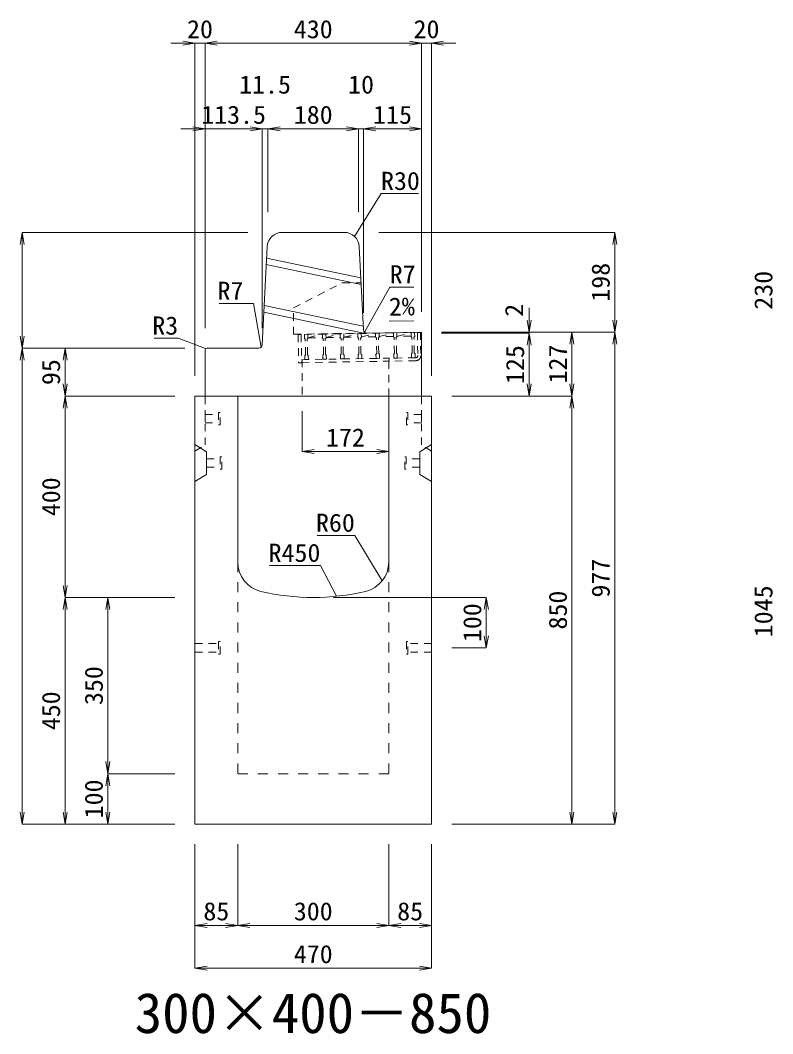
# Model space of a CAD drawing. Units: millimetres at full size. Extents: x -22536 to 51867, y -19720 to 38340.
# Drawn here: x 4818 to 6313, y 28654 to 30666 of the extents above; entities that cross this region are included whole.
import ezdxf
from ezdxf.enums import TextEntityAlignment as Align

# ---------------------------------------------------------------- set-up
doc = ezdxf.new("R2010")
doc.units = ezdxf.units.MM
doc.header["$LTSCALE"] = 20
for name, pattern in [('USER1', [2, 1, -1]), ('USER2', [1.35, 0.75, -0.6]), ('USER3', [1.35, 0.75, -0.6])]:
    doc.linetypes.add(name, pattern=pattern)
for name, color, linetype, lineweight in [('インサート', 3, 'USER2', 9), ('グレーチング', 7, 'USER2', 5), ('寸法線', 7, 'Continuous', 13), ('引出線', 4, 'Continuous', 13), ('本体', 2, 'Continuous', 13)]:
    doc.layers.add(name, color=color, linetype=linetype, lineweight=lineweight)
doc.layers.add('文字', color=7, linetype='Continuous')
doc.styles.add('ＭＳ 明朝', font='')
doc.styles.get('ＭＳ 明朝').set_extended_font_data('MS Mincho')

# ---------------------------------------------------------------- blocks, each defined once
blk = doc.blocks.new('open_arrow')
at = {"color": 0, "linetype": 'Continuous', "lineweight": -2}
blk.add_lwpolyline([(7.5, 1.25), (0, 0), (7.5, -1.25)], dxfattribs=at)

msp = doc.modelspace()

# ---------------------------------------------------------------- linework, layer by layer
at = {"layer": 'インサート'}
for p, q in [((5215, 29887.5), (5212, 29887.5)), ((5212, 29887.5), (5212, 29862.5)), ((5215, 29862.5), (5215, 29887.5)), ((5585, 29887.5), (5588, 29887.5)), ((5585, 29862.5), (5585, 29887.5)), ((5588, 29887.5), (5588, 29862.5)), ((5185, 29883.5), (5212, 29883.5)), ((5185, 29883.5), (5185, 29866.5)), ((5185, 29866.5), (5212, 29866.5)), ((5615, 29883.5), (5588, 29883.5)), ((5615, 29866.5), (5588, 29866.5)), ((5615, 29883.5), (5615, 29866.5)), ((5212, 29862.5), (5215, 29862.5)), ((5588, 29862.5), (5585, 29862.5)), ((5188.2, 29795.5), (5215.2, 29795.5)), ((5188.2, 29795.5), (5188.2, 29778.5)), ((5218.2, 29799.5), (5215.2, 29799.5)), ((5215.2, 29799.5), (5215.2, 29774.5)), ((5218.2, 29774.5), (5218.2, 29799.5)), ((5581.8, 29799.5), (5584.8, 29799.5)), ((5581.8, 29774.5), (5581.8, 29799.5)), ((5584.8, 29799.5), (5584.8, 29774.5)), ((5611.8, 29795.5), (5584.8, 29795.5)), ((5611.8, 29795.5), (5611.8, 29778.5)), ((5188.2, 29778.5), (5215.2, 29778.5)), ((5215.2, 29774.5), (5218.2, 29774.5)), ((5584.8, 29774.5), (5581.8, 29774.5)), ((5611.8, 29778.5), (5584.8, 29778.5)), ((5165, 29428.5), (5212, 29428.5)), ((5165, 29428.5), (5165, 29411.5)), ((5215, 29432.5), (5212, 29432.5)), ((5212, 29432.5), (5212, 29407.5)), ((5215, 29407.5), (5215, 29432.5)), ((5588, 29432.5), (5585, 29432.5)), ((5585, 29432.5), (5585, 29407.5)), ((5588, 29407.5), (5588, 29432.5)), ((5635, 29428.5), (5588, 29428.5)), ((5635, 29411.5), (5635, 29428.5)), ((5165, 29411.5), (5212, 29411.5)), ((5212, 29407.5), (5215, 29407.5)), ((5585, 29407.5), (5588, 29407.5)), ((5635, 29411.5), (5588, 29411.5))]:
    msp.add_line(p, q, dxfattribs=at)
at = {"layer": 'グレーチング'}
for p, q in [((5375.93, 30042.22), (5369.93, 30042.11)), ((5369.93, 30042.11), (5370.9, 29986.12)), ((5375.93, 30042.22), (5376.9, 29986.23)), ((5382.43, 30042.33), (5601.39, 30046.13)), ((5382.43, 30042.33), (5382.56, 30034.33)), ((5384.09, 30032.86), (5382.56, 30034.33)), ((5384.63, 30001.86), (5384.09, 30032.86)), ((5388.09, 30032.93), (5389.56, 30034.45)), ((5388.63, 30001.93), (5388.09, 30032.93)), ((5389.43, 30042.45), (5389.56, 30034.45)), ((5389.55, 30035.45), (5418.22, 30042.95)), ((5389.55, 30035.45), (5418.34, 30035.95)), ((5418.22, 30042.95), (5418.36, 30034.95)), ((5419.89, 30033.48), (5418.36, 30034.95)), ((5420.42, 30002.48), (5419.89, 30033.48)), ((5423.88, 30033.55), (5425.36, 30035.07)), ((5424.42, 30002.55), (5423.88, 30033.55)), ((5425.22, 30043.07), (5425.36, 30035.07)), ((5425.34, 30036.07), (5453.52, 30043.56)), ((5425.34, 30036.07), (5453.64, 30036.57)), ((5453.52, 30043.56), (5453.65, 30035.57)), ((5455.18, 30034.09), (5453.65, 30035.57)), ((5455.72, 30003.1), (5455.18, 30034.09)), ((5459.18, 30034.16), (5460.65, 30035.69)), ((5459.72, 30003.17), (5459.18, 30034.16)), ((5460.51, 30043.69), (5460.65, 30035.69)), ((5460.64, 30036.69), (5488.81, 30044.18)), ((5460.64, 30036.69), (5488.93, 30037.18)), ((5488.51, 30044.17), (5488.65, 30036.17)), ((5490.18, 30034.7), (5488.65, 30036.17)), ((5490.71, 30003.7), (5490.18, 30034.7)), ((5494.17, 30034.77), (5495.65, 30036.3)), ((5494.71, 30003.77), (5494.17, 30034.77)), ((5495.51, 30044.29), (5495.65, 30036.3)), ((5495.63, 30037.3), (5523.8, 30044.79)), ((5523.93, 30037.79), (5495.63, 30037.3)), ((5523.8, 30044.79), (5523.94, 30036.79)), ((5525.47, 30035.31), (5523.94, 30036.79)), ((5526.01, 30004.32), (5525.47, 30035.31)), ((5529.47, 30035.38), (5530.94, 30036.91)), ((5530.01, 30004.39), (5529.47, 30035.38)), ((5530.8, 30044.91), (5530.94, 30036.91)), ((5530.93, 30037.91), (5559.1, 30045.4)), ((5559.22, 30038.4), (5530.93, 30037.91)), ((5559.1, 30045.4), (5559.24, 30037.4)), ((5560.76, 30035.93), (5559.24, 30037.4)), ((5561.3, 30004.93), (5560.76, 30035.93)), ((5564.76, 30036), (5566.24, 30037.52)), ((5565.3, 30005), (5564.76, 30036)), ((5566.1, 30045.52), (5566.24, 30037.52)), ((5566.22, 30038.52), (5594.39, 30046.01)), ((5594.52, 30039.01), (5566.22, 30038.52)), ((5594.39, 30046.01), (5594.53, 30038.01)), ((5596.06, 30036.54), (5594.53, 30038.01)), ((5596.6, 30005.54), (5596.06, 30036.54)), ((5600.06, 30036.61), (5601.53, 30038.14)), ((5600.6, 30005.61), (5600.06, 30036.61)), ((5601.39, 30046.13), (5601.53, 30038.14)), ((5606.89, 30046.23), (5612.89, 30046.33)), ((5606.89, 30046.23), (5607.69, 30000.24)), ((5612.89, 30046.33), (5613.69, 30000.34)), ((5612.89, 30046.33), (5613.69, 30000.34)), ((5376.8, 29992.22), (5550.77, 29995.25)), ((5376.9, 29986.22), (5550.87, 29989.25)), ((5384.63, 30001.86), (5383.16, 30000.34)), ((5383.16, 30000.34), (5383.29, 29992.34)), ((5383.29, 29992.34), (5390.29, 29992.46)), ((5388.63, 30001.93), (5390.15, 30000.46)), ((5390.15, 30000.46), (5390.29, 29992.46)), ((5420.42, 30002.48), (5418.95, 30000.96)), ((5418.95, 30000.96), (5419.09, 29992.96)), ((5419.09, 29992.96), (5426.09, 29993.08)), ((5424.42, 30002.55), (5425.95, 30001.08)), ((5425.95, 30001.08), (5426.09, 29993.08)), ((5455.72, 30003.1), (5454.25, 30001.57)), ((5454.25, 30001.57), (5454.38, 29993.57)), ((5454.38, 29993.57), (5461.38, 29993.69)), ((5459.72, 30003.17), (5461.24, 30001.69)), ((5461.24, 30001.69), (5461.38, 29993.69)), ((5490.71, 30003.7), (5489.24, 30002.18)), ((5489.24, 30002.18), (5489.38, 29994.18)), ((5496.38, 29994.3), (5489.38, 29994.18)), ((5494.71, 30003.77), (5496.24, 30002.3)), ((5496.24, 30002.3), (5496.38, 29994.3)), ((5526.01, 30004.32), (5524.53, 30002.79)), ((5524.53, 30002.79), (5524.67, 29994.79)), ((5531.67, 29994.91), (5524.67, 29994.79)), ((5530.01, 30004.39), (5531.53, 30002.91)), ((5531.53, 30002.91), (5531.67, 29994.91)), ((5603.76, 29996.17), (5550.77, 29995.25)), ((5550.77, 29995.25), (5550.87, 29989.25)), ((5603.87, 29990.17), (5550.87, 29989.25)), ((5561.3, 30004.93), (5559.83, 30003.41)), ((5559.83, 30003.41), (5559.97, 29995.41)), ((5566.97, 29995.53), (5559.97, 29995.41)), ((5565.3, 30005), (5566.83, 30003.53)), ((5566.83, 30003.53), (5566.97, 29995.53)), ((5596.6, 30005.54), (5595.12, 30004.02)), ((5595.12, 30004.02), (5595.26, 29996.02)), ((5602.26, 29996.14), (5595.26, 29996.02)), ((5600.6, 30005.61), (5602.12, 30004.14)), ((5602.12, 30004.14), (5602.26, 29996.14)), ((5376.9, 29986.23), (5370.9, 29986.12))]:
    msp.add_line(p, q, dxfattribs=at)
for radius, start, end in [(4, 270.99562, 0.99536), (10, 270.99553, 0.99532)]:
    msp.add_arc((5603.69, 30000.17), radius, start, end, dxfattribs=at)
at = {"layer": '寸法線'}
for p, q in [((5233, 30620.58), (5117, 30620.58)), ((5165, 29960), (5165, 30620.58)), ((5185, 30620.58), (5615, 30620.58)), ((5185, 30137), (5185, 30620.58)), ((5185, 30055), (5185, 30620.58)), ((5567, 30620.58), (5683, 30620.58)), ((5615, 30087), (5615, 30620.58)), ((5615, 30087), (5615, 30620.58)), ((5635, 29960), (5635, 30620.58)), ((5137, 30450.58), (5298.5, 30450.58)), ((5185, 30055), (5185, 30450.58)), ((5250.5, 30450.58), (5358, 30450.58)), ((5298.5, 30055), (5298.5, 30450.58)), ((5298.5, 30055), (5298.5, 30450.58)), ((5310, 30285), (5310, 30450.58)), ((5310, 30450.58), (5490, 30450.58)), ((5310, 30285), (5310, 30450.58)), ((5442, 30450.58), (5548, 30450.58)), ((5490, 30285), (5490, 30450.58)), ((5490, 30285), (5490, 30450.58)), ((5500, 30085), (5500, 30450.58)), ((5500, 30450.58), (5615, 30450.58)), ((5500, 30085), (5500, 30450.58)), ((5615, 30087), (5615, 30450.58)), ((4822.06, 30245), (4822.06, 30015)), ((5270, 30245), (4822.06, 30245)), ((5530, 30245), (5998.78, 30245)), ((5998.78, 30245), (5998.78, 30047)), ((5828.78, 30095), (5828.78, 29997)), ((5655, 30047), (5828.78, 30047)), ((5655, 30047), (5913.78, 30047)), ((5655, 30047), (5998.78, 30047)), ((5655, 30047), (5998.78, 30047)), ((5913.78, 30047), (5913.78, 29920)), ((5998.78, 30047), (5998.78, 29070)), ((5655, 30045), (5828.78, 30045)), ((5655, 30045), (5828.78, 30045)), ((5828.78, 30045), (5828.78, 29920)), ((4822.06, 29070), (4822.06, 30015)), ((5145, 30015), (4822.06, 30015)), ((5145, 30015), (4822.06, 30015)), ((4907.06, 30015), (4907.06, 29920)), ((5145, 30015), (4907.06, 30015)), ((5125, 29920), (4907.06, 29920)), ((4907.06, 29920), (4907.06, 29520)), ((5125, 29920), (4907.06, 29920)), ((5675, 29920), (5828.78, 29920)), ((5675, 29920), (5913.78, 29920)), ((5675, 29920), (5913.78, 29920)), ((5913.78, 29920), (5913.78, 29070)), ((5378, 29890), (5378, 29809.77)), ((5378, 29809.77), (5550, 29809.77)), ((5125, 29520), (4907.06, 29520)), ((4907.06, 29070), (4907.06, 29520)), ((5125, 29520), (4907.06, 29520)), ((4992.06, 29520), (4992.06, 29170)), ((5125, 29520), (4992.06, 29520)), ((5440, 29520), (5743.78, 29520)), ((5743.78, 29520), (5743.78, 29420)), ((5675, 29420), (5743.78, 29420)), ((5125, 29170), (4992.06, 29170)), ((4992.06, 29170), (4992.06, 29070)), ((5125, 29170), (4992.06, 29170)), ((5125, 29070), (4822.06, 29070)), ((5125, 29070), (4907.06, 29070)), ((5125, 29070), (4992.06, 29070)), ((5675, 29070), (5913.78, 29070)), ((5675, 29070), (5998.78, 29070)), ((5165, 29030), (5165, 28868.84)), ((5165, 29030), (5165, 28783.84)), ((5250, 29030), (5250, 28868.84)), ((5250, 29030), (5250, 28868.84)), ((5550, 29030), (5550, 28868.84)), ((5550, 29030), (5550, 28868.84)), ((5635, 29030), (5635, 28868.84)), ((5635, 29030), (5635, 28783.84)), ((5165, 28868.84), (5250, 28868.84)), ((5250, 28868.84), (5550, 28868.84)), ((5550, 28868.84), (5635, 28868.84)), ((5165, 28783.84), (5635, 28783.84))]:
    msp.add_line(p, q, dxfattribs=at)
at = {"layer": '引出線'}
for points in [[(5482.14, 30236.74), (5534.6, 30322.07), (5609.27, 30322.07)], [(5501.83, 30046.93), (5551.86, 30136.53), (5599.79, 30136.53)], [(5296.67, 30016.93), (5281.31, 30103.9), (5213.38, 30103.9)], [(5550.86, 30068.59), (5599.57, 30069.56), (5550.83, 30068.59)], [(5185.88, 30014.12), (5131.81, 30034.81), (5084.09, 30034.81)], [(5537.07, 29553.32), (5482.66, 29643.21), (5407.98, 29643.21)], [(5446.44, 29522.4), (5414.22, 29583.55), (5313.21, 29583.55)]]:
    msp.add_lwpolyline(points, dxfattribs=at)
at = {"layer": '本体', "lineweight": 20}
for p, q in [((5338.54, 30245), (5461.46, 30245)), ((5298.83, 30021.65), (5308.57, 30216.5)), ((5499.66, 30051.77), (5491.42, 30216.5)), ((5506.77, 30045.12), (5615, 30046.99)), ((5615, 29920), (5615, 30046.99)), ((5185, 30012), (5185, 29920)), ((5291.84, 30015), (5188, 30015)), ((5615, 29920), (5185, 29920))]:
    msp.add_line(p, q, dxfattribs=at)
at = {"layer": '本体', "lineweight": 9}
for p, q in [((5494.52, 30154.65), (5307.45, 30194.05)), ((5495.19, 30141.22), (5306.8, 30180.9)), ((5499.32, 30058.59), (5302.75, 30100)), ((5499.99, 30045.17), (5302.09, 30086.85)), ((5165, 29824), (5188.2, 29809.5)), ((5188.2, 29809.5), (5188.2, 29764.5)), ((5634.58, 29823.74), (5611.8, 29809.5)), ((5611.8, 29809.5), (5611.8, 29764.5)), ((5188.2, 29764.5), (5165, 29750)), ((5611.8, 29764.5), (5635, 29750))]:
    msp.add_line(p, q, dxfattribs=at)
at = {"layer": '本体', "linetype": 'USER3', "lineweight": 9}
for p, q in [((5360.81, 30095), (5457.7, 30145)), ((5457.7, 30145), (5495, 30145)), ((5360.81, 30042.58), (5360.81, 30095)), ((5360.81, 30042.58), (5506.77, 30045.11)), ((5378, 29992.24), (5378, 29920)), ((5550, 29920), (5550, 29995.23))]:
    msp.add_line(p, q, dxfattribs=at)
at = {"layer": '本体'}
for p, q in [((5165, 29920), (5165, 29070)), ((5165, 29920), (5250, 29920)), ((5250, 29920), (5250, 29590.53)), ((5550, 29920), (5635, 29920)), ((5550, 29920), (5550, 29590.53)), ((5635, 29920), (5635, 29070)), ((5165, 29070), (5635, 29070))]:
    msp.add_line(p, q, dxfattribs=at)
at = {"layer": '本体', "linetype": 'USER2', "lineweight": 9}
for p, q in [((5185, 29823), (5185, 29920)), ((5615, 29823), (5615, 29920)), ((5165, 29810.5), (5185, 29823)), ((5635, 29810.5), (5615, 29823))]:
    msp.add_line(p, q, dxfattribs=at)
at = {"layer": '本体', "linetype": 'USER1', "lineweight": 15}
for p, q in [((5250, 29590.53), (5250, 29170)), ((5550, 29590.53), (5550, 29170)), ((5250, 29170), (5550, 29170))]:
    msp.add_line(p, q, dxfattribs=at)
at = {"layer": '本体', "lineweight": 20}
for centre, radius, start, end in [((5338.54, 30215), 30, 90, 177.13784), ((5461.46, 30215), 30, 2.86268, 90), ((5506.65, 30052.12), 7, 182.86268, 270.99344), ((5188, 30012), 3, 90, 180), ((5291.84, 30022), 7, 270, 357.13784)]:
    msp.add_arc(centre, radius, start, end, dxfattribs=at)
at = {"layer": '本体'}
for centre, radius, start, end in [((5310, 29590.53), 60, 180, 256.65764), ((5490, 29590.53), 60, 283.34236, 0), ((5400, 29970), 450, 256.65764, 283.34236)]:
    msp.add_arc(centre, radius, start, end, dxfattribs=at)

# ---------------------------------------------------------------- block references
at = {"layer": '寸法線', "xscale": 3.2, "yscale": 3.2}
for p, rotation in [((5165, 30620.58), 180), ((5615, 30620.58), 180), ((5615, 30620.58), 180), ((5185, 30450.58), 180), ((5298.5, 30450.58), 180), ((5298.5, 30450.58), 180), ((5490, 30450.58), 180), ((5490, 30450.58), 180), ((5615, 30450.58), 180), ((4822.06, 30245), 270), ((5998.78, 30245), 270), ((5828.78, 30047), 90), ((5998.78, 30047), 90), ((5913.78, 30047), 270), ((5998.78, 30047), 270), ((4822.06, 30015), 90), ((5828.78, 30045), 270), ((5828.78, 30045), 270), ((4822.06, 30015), 270), ((4907.06, 30015), 270), ((4907.06, 29920), 90), ((5828.78, 29920), 90), ((5913.78, 29920), 90), ((4907.06, 29920), 270), ((5913.78, 29920), 270), ((5550, 29809.77), 180), ((4907.06, 29520), 90), ((4907.06, 29520), 270), ((4992.06, 29520), 270), ((5743.78, 29520), 270), ((5743.78, 29420), 90), ((4992.06, 29170), 90), ((4992.06, 29170), 270), ((4822.06, 29070), 90), ((4907.06, 29070), 90), ((4992.06, 29070), 90), ((5913.78, 29070), 90), ((5998.78, 29070), 90), ((5250, 28868.84), 180), ((5550, 28868.84), 180), ((5635, 28868.84), 180), ((5635, 28783.84), 180)]:
    msp.add_blockref('open_arrow', p, dxfattribs=dict(at, rotation=rotation))
for p in [(5185, 30620.58), (5185, 30620.58), (5635, 30620.58), (5310, 30450.58), (5310, 30450.58), (5500, 30450.58), (5500, 30450.58), (5378, 29809.77), (5165, 28868.84), (5250, 28868.84), (5550, 28868.84), (5165, 28783.84)]:
    msp.add_blockref('open_arrow', p, dxfattribs=at)
at = {"layer": '引出線', "xscale": 0.0533, "yscale": 0.0533}
for p, rotation in [((5482.14, 30236.74), 58.4), ((5550.86, 30068.59), 1.1), ((5501.83, 30046.93), 60.8), ((5185.88, 30014.12), 159.1), ((5296.67, 30016.93), 100), ((5537.07, 29553.32), 121.2), ((5446.44, 29522.4), 117.8)]:
    msp.add_blockref('open_arrow', p, dxfattribs=dict(at, rotation=rotation))

# ---------------------------------------------------------------- texts
at = {"layer": '寸法線', "style": 'ＭＳ 明朝', "width": 1.05}
for s, p in [('20', (5175, 30648.58)), ('430', (5400, 30648.58)), ('20', (5625, 30648.58)), ('11.5', (5304.25, 30538.58)), ('10', (5495, 30538.58)), ('113.5', (5241.75, 30478.58)), ('180', (5400, 30478.58)), ('115', (5557.5, 30478.58)), ('172', (5464, 29837.77)), ('85', (5207.5, 28896.84)), ('300', (5400, 28896.84)), ('85', (5592.5, 28896.84)), ('470', (5400, 28811.84))]:
    msp.add_text(s, height=36.03, dxfattribs=at).set_placement(p, align=Align.MIDDLE_CENTER)
for s, p in [('198', (5970.78, 30146)), ('230', (6294.06, 30130)), ('2', (5798.78, 30090.34)), ('125', (5800.78, 29982.5)), ('127', (5885.78, 29983.5)), ('95', (4879.06, 29967.5)), ('400', (4879.06, 29720)), ('977', (5970.78, 29558.5)), ('850', (5885.78, 29495)), ('1045', (6294.06, 29492.5)), ('100', (5715.78, 29470)), ('350', (4964.06, 29345)), ('450', (4879.06, 29295)), ('100', (4964.06, 29120))]:
    msp.add_text(s, height=36.03, rotation=90, dxfattribs=at).set_placement(p, align=Align.MIDDLE_CENTER)
at = {"layer": '引出線', "style": 'ＭＳ 明朝', "width": 1.05}
for s, p in [('R30', (5534.6, 30365.27)), ('R7', (5551.86, 30179.73))]:
    msp.add_text(s, height=36.03, dxfattribs=at).set_placement(p, align=Align.TOP_LEFT)
for s, p in [('R7', (5261.31, 30147.1)), ('R3', (5131.81, 30078.01)), ('R60', (5482.66, 29686.41)), ('R450', (5414.22, 29626.75))]:
    msp.add_text(s, height=36.03, dxfattribs=at).set_placement(p, align=Align.TOP_RIGHT)
msp.add_text('2%', height=36.03, rotation=1.146, dxfattribs=at).set_placement((5549.89, 30115.48), align=Align.TOP_LEFT)
at = {"layer": '文字', "style": 'ＭＳ 明朝'}
msp.add_text('300×400－850', height=80.06, dxfattribs=at).set_placement((5399.52, 28695.03), align=Align.MIDDLE_CENTER)

doc.saveas('drawing.dxf')
